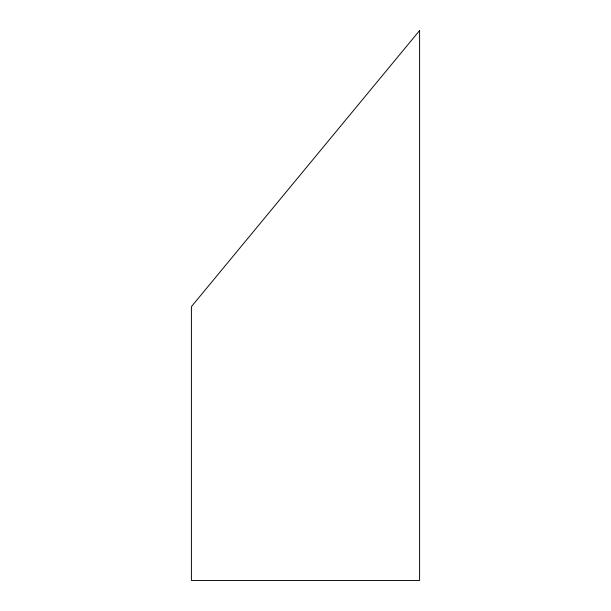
<?xml version="1.0" encoding="UTF-8"?>
<svg xmlns="http://www.w3.org/2000/svg" width="611" height="611" viewBox="0 0 611 611"><rect width="100%" height="100%" fill="white"/><g stroke="black" fill="none" stroke-linecap="round" stroke-linejoin="round"><path stroke-width="0.92" d="M419.589 30.55L191.411 306.638L191.411 580.45L419.589 580.45L419.589 30.55"/></g></svg>
